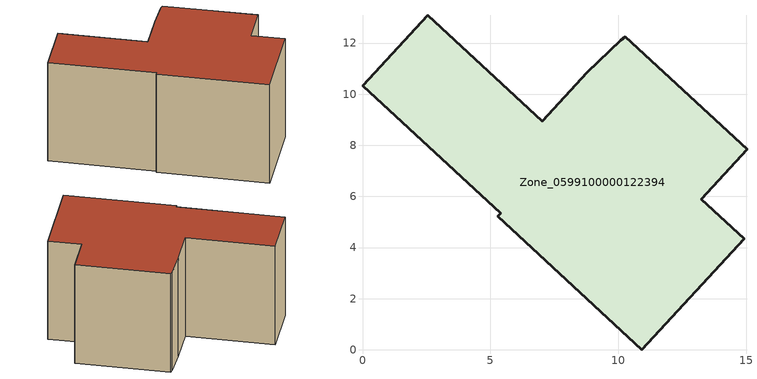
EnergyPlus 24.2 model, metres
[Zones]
Zone_0599100000122394
 floor ground (C_G): 13.25,5.9 14.94,4.35 10.92,0 5.29,5.22 5.4,5.34 0,10.33 2.56,13.09 7.03,8.94 8.79,10.85 10.11,12.12 10.27,12.25 15.04,7.84 z0
 wall outside (C_F): 7.03,8.94 2.56,13.09 0,10.33 5.4,5.34 5.29,5.22 10.92,0 14.94,4.35 13.25,5.9 15.04,7.84 10.27,12.25 10.11,12.12 8.79,10.85 7.03,8.94 z0:7.69
 roof outside (C_R): 10.11,12.12 8.79,10.85 7.03,8.94 2.56,13.09 0,10.33 5.4,5.34 5.29,5.22 10.92,0 14.94,4.35 13.25,5.9 15.04,7.84 10.27,12.25 z7.69
[BUILDING]
Pand.0599100000122394: North Axis=0; Terrain=City; Loads Convergence Tolerance Value=0.04; Temperature Convergence Tolerance Value=0.4; Solar Distribution=FullExterior; Maximum Number of Warmup Days=25; Minimum Number of Warmup Days=1
[Site:Location]
Rotterdam.The.Hague.AP_ZH_NLD Design_Conditions: Latitude=51.96; Longitude=4.45; Time Zone=1; Elevation=-4.5
[SITE:GROUNDTEMPERATURE:BUILDINGSURFACE]
18, 18, 18, 18, 18, 18, 18, 18, 18, 18, 18, 18
[MATERIAL] Thermal Absorptance=0.9; Solar Absorptance=0.7; Visible Absorptance=0.7
Name | Roughness | Thickness | Conductivity | Density | Specific Heat
G.TC.1975-1991 | MediumSmooth | 0.15 | 0.288461 | 540 | 1210
F.TC.1975-1991 | Rough | 0.3 | 0.230769 | 1920 | 840
R.TC.1975-1991 | MediumRough | 0.2 | 0.153846 | 1500 | 1000
[CONSTRUCTION]
C_G: G.TC.1975-1991
C_F: F.TC.1975-1991
C_R: R.TC.1975-1991
[ZONE]
Zone_0599100000122394: Type=1; Multiplier=1; Ceiling Height=Autocalculate; Volume=Autocalculate; Floor Area=autocalculate; Part of Total Floor Area=Yes
[ZONEINFILTRATION:DESIGNFLOWRATE]
Infil_Zone_0599100000122394: Zone or ZoneList or Space or SpaceList=Zone_0599100000122394; Schedule=AlwaysOn; Design Flow Rate Calculation Method=Flow/Area; Flow Rate per Floor Area=0.003; Constant Term Coefficient=1; Temperature Term Coefficient=0; Velocity Term Coefficient=0; Velocity Squared Term Coefficient=0
[HVACTEMPLATE:ZONE:IDEALLOADSAIRSYSTEM]
Zone_0599100000122394: Maximum Heating Supply Air Temperature=50; Minimum Cooling Supply Air Temperature=13; Maximum Heating Supply Air Humidity Ratio=0.0156; Minimum Cooling Supply Air Humidity Ratio=0.0077; Heating Limit=NoLimit; Cooling Limit=NoLimit; Dehumidification Control Type=ConstantSensibleHeatRatio; Cooling Sensible Heat Ratio=0.7; Dehumidification Setpoint=60; Humidification Control Type=None; Humidification Setpoint=30; Outdoor Air Method=None; Outdoor Air Flow Rate per Person=0.00944; Outdoor Air Flow Rate per Zone Floor Area=0; Outdoor Air Flow Rate per Zone=0; Demand Controlled Ventilation Type=None; Outdoor Air Economizer Type=NoEconomizer; Heat Recovery Type=None; Sensible Heat Recovery Effectiveness=0.7; Latent Heat Recovery Effectiveness=0.65
[ZONECONTROL:THERMOSTAT]
ThermostatControl_Zone_0599100000122394: Zone or ZoneList=Zone_0599100000122394; Control Type Schedule=DualSetpointControlType; Control 1=Thermostat_Zone_0599100000122394; Temperature Difference Between Cutout And Setpoint=0
[THERMOSTATSETPOINT:DUALSETPOINT]
Thermostat_Zone_0599100000122394: Heating Setpoint Temperature Schedule=HeatingSetpoint_Zone_0599100000122394; Cooling Setpoint Temperature Schedule=CoolingSetpoint_Zone_0599100000122394
[SCHEDULE:COMPACT]
HeatingSetpoint_Zone_0599100000122394: Through: 12/31, For: AllDays, Until: 24:00, 21
CoolingSetpoint_Zone_0599100000122394: Through: 12/31, For: AllDays, Until: 24:00, 24
DualSetpointControlType: Through: 12/31, For: AllDays, Until: 24:00, 4
AlwaysOn: Through: 12/31, For: AllDays, Until: 24:00, 1
